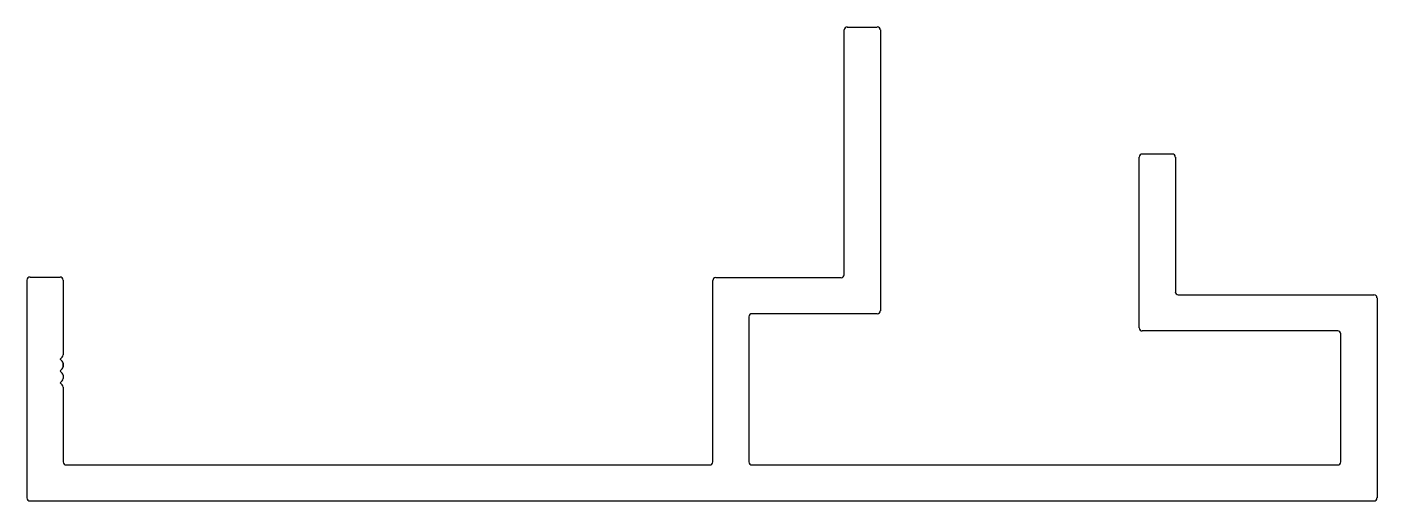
# Model space of a CAD drawing. Extents: x -57 to 57, y 1 to 41.
import ezdxf

# ---------------------------------------------------------------- set-up
doc = ezdxf.new("R2010")
doc.units = 0
doc.layers.add('1', color=7, linetype='CONTINUOUS')

msp = doc.modelspace()

# ---------------------------------------------------------------- linework, layer by layer
at = {"layer": '1', "color": 7, "linetype": 'CONTINUOUS'}
for p, q in [((12.26, 41.02), (14.8, 41.02)), ((12.01, 20.12), (12.01, 40.77)), ((15.06, 40.77), (15.06, 17.08)), ((36.9, 15.63), (36.9, 30.05)), ((37.15, 30.31), (39.69, 30.31)), ((39.95, 30.05), (39.95, 18.68)), ((-56.95, 1.28), (-56.95, 19.67)), ((-56.7, 19.92), (-54.16, 19.92)), ((-53.91, 19.67), (-53.91, 13.35)), ((0.92, 4.32), (0.92, 19.62)), ((1.17, 19.87), (11.75, 19.87)), ((40.2, 18.42), (56.71, 18.42)), ((56.97, 18.17), (56.97, 1.28)), ((3.97, 16.57), (3.97, 4.32)), ((14.8, 16.82), (4.22, 16.82)), ((53.66, 15.37), (37.15, 15.37)), ((53.92, 4.32), (53.92, 15.12)), ((-53.98, 13.17), (-54.15, 13)), ((-54.15, 12.99), (-53.98, 12.82)), ((-53.91, 13.35), (-53.91, 13.35)), ((-53.91, 12.64), (-53.91, 12.35)), ((-53.91, 12.35), (-53.91, 12.64)), ((-53.91, 12.64), (-53.91, 12.35)), ((-53.91, 12.35), (-53.91, 12.64)), ((-53.91, 12.64), (-53.91, 12.35)), ((-53.98, 12.17), (-54.15, 12)), ((-54.15, 11.99), (-53.98, 11.82)), ((-53.91, 11.64), (-53.91, 11.35)), ((-53.98, 11.17), (-54.15, 11)), ((-54.15, 10.99), (-53.98, 10.82)), ((-53.91, 10.64), (-53.91, 4.32)), ((-53.65, 4.07), (0.67, 4.07)), ((4.22, 4.07), (53.66, 4.07)), ((56.71, 1.02), (-56.7, 1.02))]:
    msp.add_line(p, q, dxfattribs=at)
for centre, radius, start, end in [((12.26, 40.77), 0.254, 90, 180), ((14.8, 40.77), 0.254, 360, 90), ((37.15, 30.05), 0.254, 90, 180), ((39.69, 30.05), 0.254, 0, 90), ((-56.7, 19.67), 0.254, 90, 180), ((-54.16, 19.67), 0.254, 360, 90), ((1.17, 19.62), 0.254, 90, 180), ((11.75, 20.12), 0.254, 270, 360), ((40.2, 18.68), 0.254, 180, 270), ((56.71, 18.17), 0.254, 360, 90), ((4.22, 16.57), 0.254, 90, 180), ((14.8, 17.08), 0.254, 270, 0), ((37.15, 15.63), 0.254, 180, 270), ((53.66, 15.12), 0.254, 360, 90), ((-54.14, 13), 0.008, 135, 225), ((-54.16, 13.35), 0.25, 315, 360), ((-54.16, 12.64), 0.25, 0, 45), ((-54.14, 12), 0.008, 135, 225), ((-54.16, 12.35), 0.25, 315, 360), ((-54.16, 11.64), 0.25, 360, 45), ((-54.14, 11), 0.008, 135, 225), ((-54.16, 11.35), 0.25, 315, 360), ((-54.16, 10.64), 0.25, 0, 45), ((-53.65, 4.32), 0.254, 180, 270), ((0.67, 4.32), 0.254, 270, 0), ((4.22, 4.32), 0.254, 180, 270), ((53.66, 4.32), 0.254, 270, 360), ((-56.7, 1.28), 0.254, 180, 270), ((56.71, 1.28), 0.254, 270, 0)]:
    msp.add_arc(centre, radius, start, end, dxfattribs=at)

doc.saveas('drawing.dxf')
